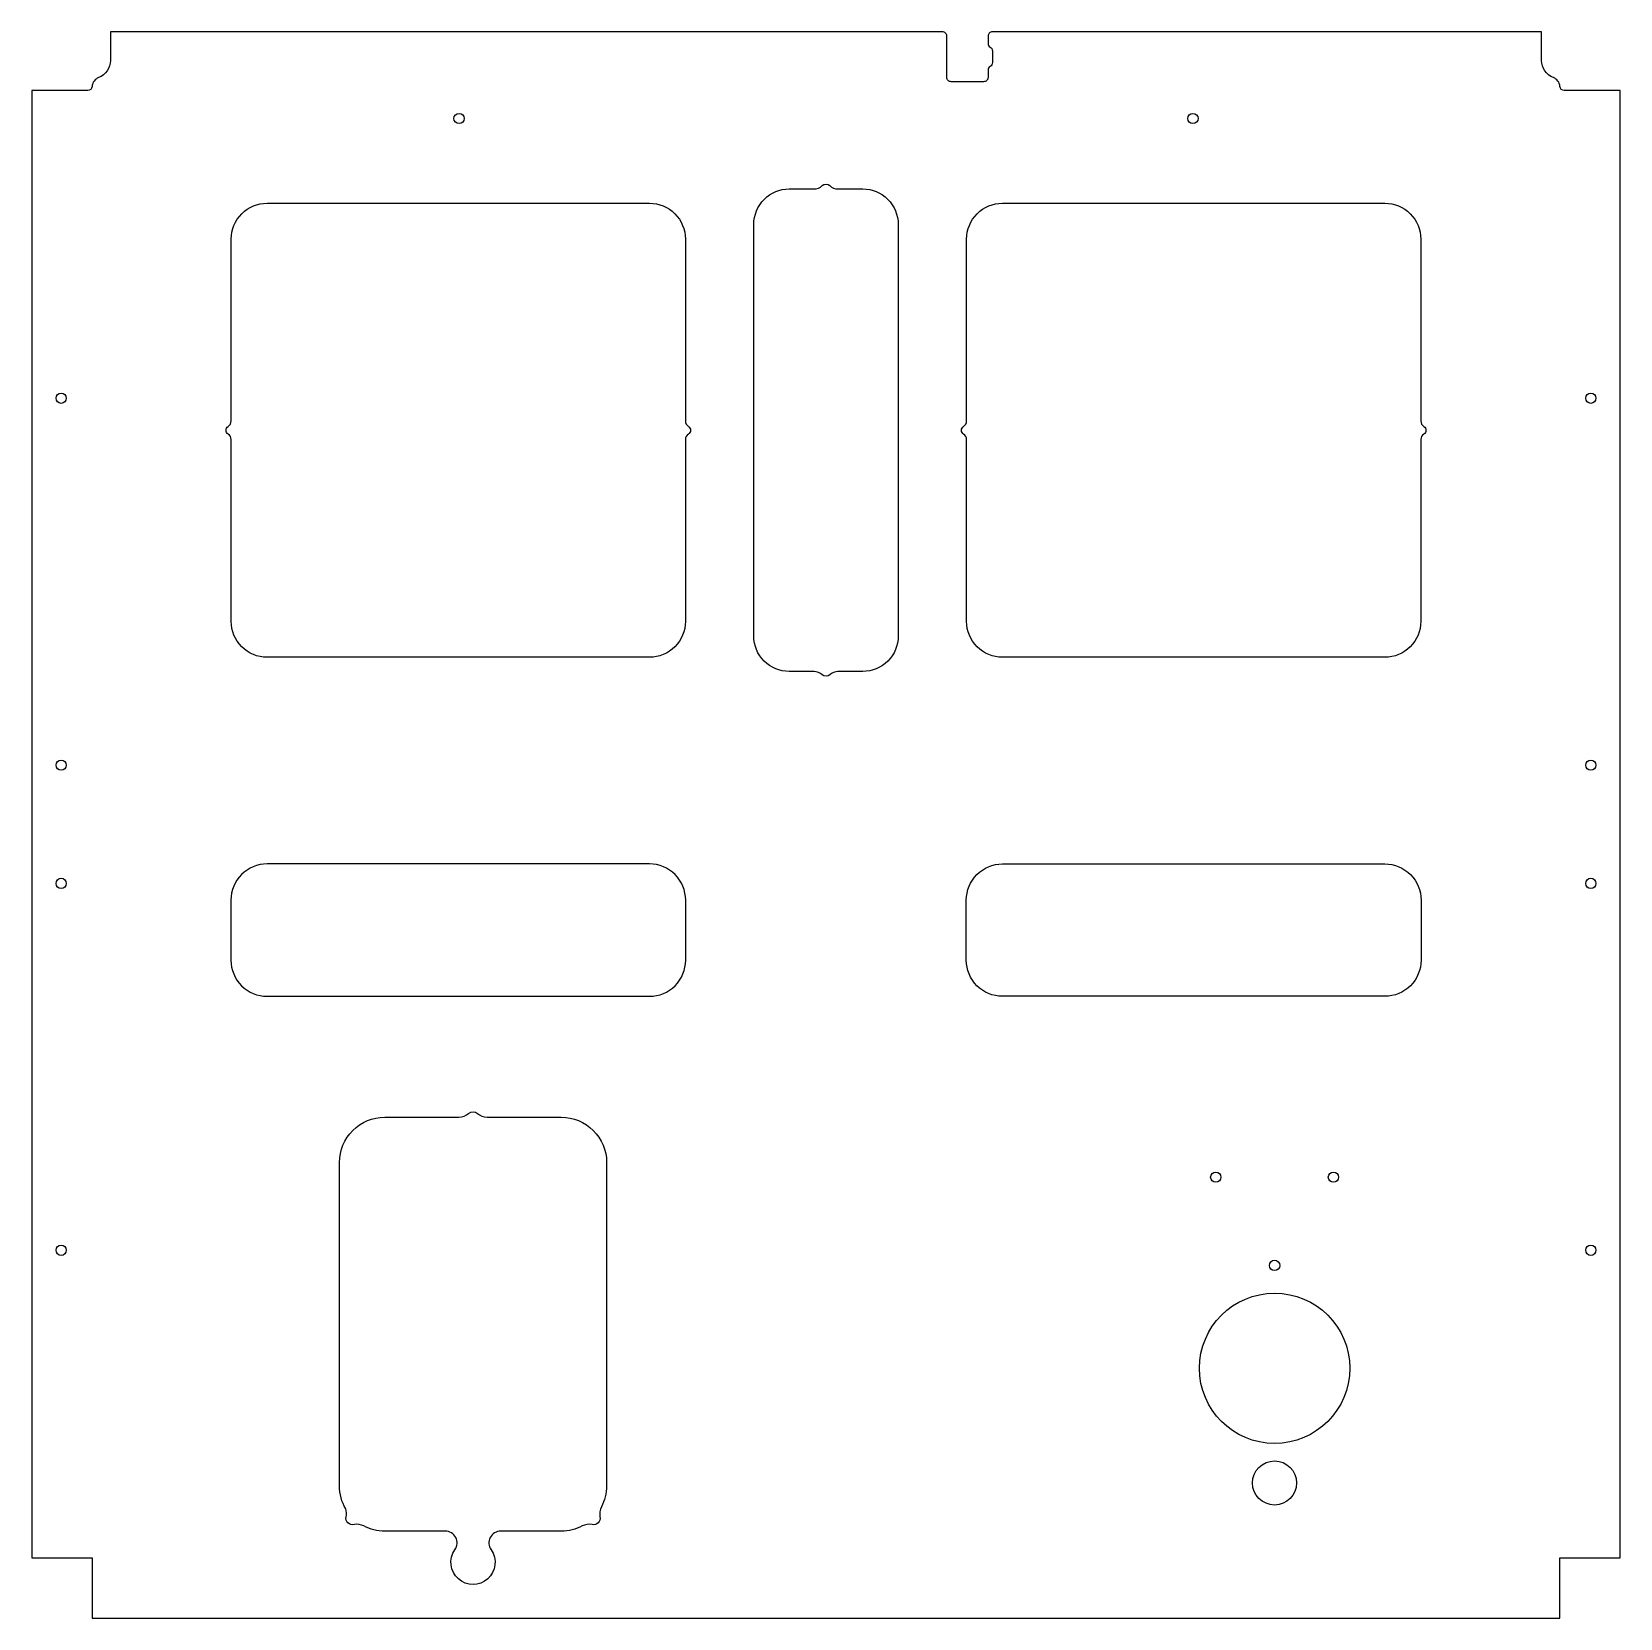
# Model space of a CAD drawing. Header units: millimetres. Extents: x -270 to 270, y 0 to 540.
import ezdxf

# ---------------------------------------------------------------- set-up
doc = ezdxf.new("R2010")
doc.units = ezdxf.units.MM
doc.layers.get('0').update_dxf_attribs({"linetype": 'CONTINUOUS'})

msp = doc.modelspace()

# ---------------------------------------------------------------- linework, layer by layer
for points in [[(55.83, 527.7, 0.267949), (55.08, 526.4), (55.08, 524, -0.414214), (53.58, 522.5), (42.58, 522.5, -0.414214), (41.08, 524), (41.08, 538, 0.414214), (39.58, 539.5), (-243.25, 539.5), (-243.25, 529.75, -0.31033), (-247.26, 523.92, 0.291224), (-249.49, 520.89, -0.393832), (-250.99, 519.5), (-270, 519.5), (-270, 20.5), (-249.5, 20.5), (-249.5, 0), (249.5, 0), (249.5, 20.5), (270, 20.5), (270, 519.5), (250.99, 519.5, -0.393832), (249.49, 520.89, 0.291224), (247.26, 523.92, -0.31033), (243.25, 529.75), (243.25, 539.5), (56.58, 539.5, 0.414214), (55.08, 538), (55.08, 535.6, 0.267949), (55.83, 534.3, -0.267949), (56.58, 533), (56.58, 529, -0.267949)], [(1.29, 487.17, 0.194899), (4.07, 486.04), (12.5, 486.04, -0.414214), (24.54, 474), (24.54, 334, -0.414214), (12.5, 321.96), (4.07, 321.96, 0.194899), (1.29, 320.83, -0.40519), (-1.29, 320.83, 0.194899), (-4.07, 321.96), (-12.5, 321.96, -0.414214), (-24.54, 334), (-24.54, 474, -0.414214), (-12.5, 486.04), (-4.07, 486.04, 0.194899), (-1.29, 487.17, -0.40519)], [(-190, 481.2), (-60, 481.2, -0.414214), (-47.8, 469), (-47.8, 407.17, 0.257543), (-46.77, 405.31, -0.551677), (-46.77, 402.69, 0.257543), (-47.8, 400.83), (-47.8, 339, -0.414214), (-60, 326.8), (-190, 326.8, -0.414214), (-202.2, 339), (-202.2, 400.83, 0.257543), (-203.23, 402.69, -0.551677), (-203.23, 405.31, 0.257543), (-202.2, 407.17), (-202.2, 469, -0.414214)], [(60, 481.2), (190, 481.2, -0.414214), (202.2, 469), (202.2, 407.17, 0.257543), (203.23, 405.31, -0.551677), (203.23, 402.69, 0.257543), (202.2, 400.83), (202.2, 339, -0.414214), (190, 326.8), (60, 326.8, -0.414214), (47.8, 339), (47.8, 400.83, 0.257543), (46.77, 402.69, -0.551677), (46.77, 405.31, 0.257543), (47.8, 407.17), (47.8, 469, -0.414214)], [(-190, 256.5, 0.414214), (-202.3, 244.2), (-202.3, 223.8, 0.414214), (-190, 211.5), (-60, 211.5, 0.414214), (-47.7, 223.8), (-47.7, 244.2, 0.414214), (-60, 256.5)], [(47.7, 223.8), (47.7, 244.2, -0.414214), (60, 256.5), (190, 256.5, -0.414214), (202.3, 244.2), (202.3, 223.8, -0.414214), (190, 211.5), (60, 211.5, -0.414214)], [(-110.58, 29.6, 0.606955), (-113.86, 23.3, -1.921946), (-126.14, 23.3, 0.606955), (-129.42, 29.6), (-150, 29.6, -0.121711), (-157.17, 31.37, 0.164871), (-160.34, 31.88, -0.570312), (-163.15, 34.54, 0.134549), (-163.27, 37.18, -0.133925), (-165.4, 45), (-165.4, 155, -0.414214), (-150, 170.4), (-124.84, 170.4, 0.184686), (-121.5, 171.68, -0.382417), (-118.5, 171.68, 0.184686), (-115.16, 170.4), (-90, 170.4, -0.414214), (-74.6, 155), (-74.6, 45, -0.121537), (-76.37, 37.84, 0.173769), (-76.84, 34.5, -0.539727), (-79.5, 31.84, 0.173769), (-82.84, 31.37, -0.121529), (-90, 29.6)]]:
    msp.add_lwpolyline(points, format="xyb", close=True)
for centre, radius in [((-124.75, 510), 1.75), ((124.75, 510), 1.75), ((-260, 414.88), 1.75), ((260, 414.88), 1.75), ((-260, 290.1), 1.75), ((260, 290.1), 1.75), ((-260, 249.9), 1.75), ((260, 249.9), 1.75), ((132.5, 149.99), 1.75), ((172.5, 149.99), 1.75), ((-260, 125.13), 1.75), ((260, 125.13), 1.75), ((152.5, 120), 1.75), ((152.5, 85), 25.55), ((152.5, 46), 7.5)]:
    msp.add_circle(centre, radius)

doc.saveas('drawing.dxf')
